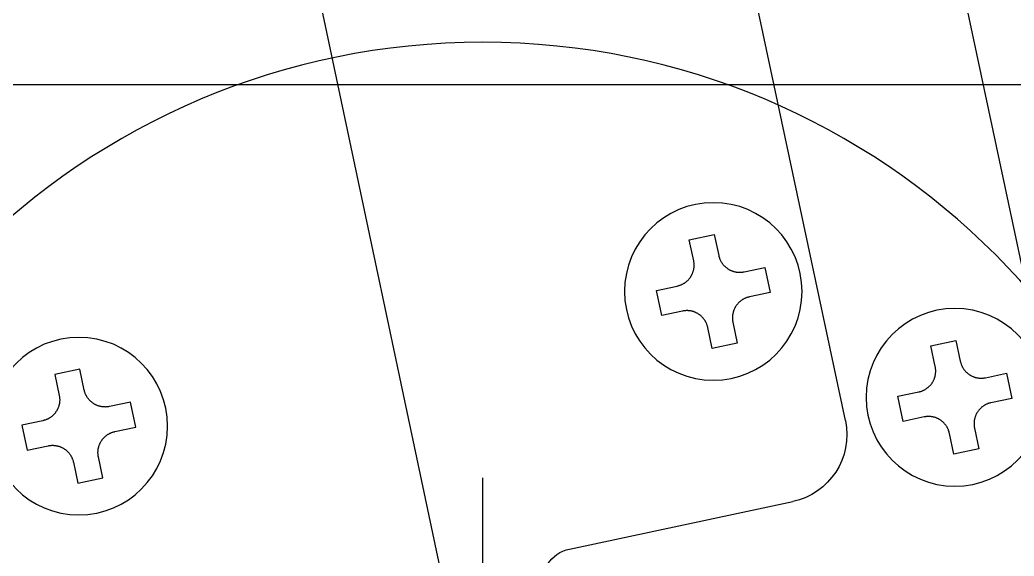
# Model space of a CAD drawing. Extents: x -668440 to 1010955, y -1678500 to 210463.
# Drawn here: x -390745 to -390162, y -896954 to -896640 of the extents above; entities that cross this region are included whole.
import ezdxf

# ---------------------------------------------------------------- set-up
doc = ezdxf.new("R2010")
doc.units = 0
doc.header["$MEASUREMENT"] = 0
doc.layers.get('0').update_dxf_attribs({"color": 3, "linetype": 'CONTINUOUS'})
for name, color, linetype in [('BOLT', 4, 'CONTINUOUS'), ('C400-R25-6M22_d', 7, 'CONTINUOUS'), ('注記', 3, 'CONTINUOUS')]:
    doc.layers.add(name, color=color, linetype=linetype)

# ---------------------------------------------------------------- blocks, each defined once
blk = doc.blocks.new('tc02')
at = {"layer": '注記', "color": 4}
blk.add_line((-18602.46, 32824.251), (-18602.46, 32699.284), dxfattribs=at)
at = {"layer": '注記', "color": 4, "linetype": 'Continuous'}
for p, q in [((-18565.46, 32787.617), (-18565.46, 32677.617)), ((-18594.835, 32769.617), (-18581.46, 32769.617)), ((-18570.149, 32768.867), (-18571.649, 32768.867)), ((-18571.649, 32768.867), (-18571.649, 32767.617)), ((-18570.149, 32767.617), (-18570.149, 32768.867)), ((-18571.65, 32767.586), (-18571.651, 32767.556)), ((-18571.649, 32767.617), (-18571.65, 32767.586)), ((-18570.149, 32767.586), (-18570.149, 32767.617)), ((-18570.148, 32767.556), (-18570.149, 32767.586)), ((-18571.811, 32767.001), (-18571.827, 32766.974)), ((-18571.797, 32767.028), (-18571.811, 32767.001)), ((-18571.783, 32767.055), (-18571.797, 32767.028)), ((-18571.769, 32767.082), (-18571.783, 32767.055)), ((-18571.756, 32767.11), (-18571.769, 32767.082)), ((-18571.744, 32767.138), (-18571.756, 32767.11)), ((-18571.733, 32767.167), (-18571.744, 32767.138)), ((-18571.722, 32767.196), (-18571.733, 32767.167)), ((-18571.712, 32767.225), (-18571.722, 32767.196)), ((-18571.703, 32767.254), (-18571.712, 32767.225)), ((-18571.694, 32767.283), (-18571.703, 32767.254)), ((-18571.687, 32767.313), (-18571.694, 32767.283)), ((-18571.679, 32767.343), (-18571.687, 32767.313)), ((-18571.673, 32767.373), (-18571.679, 32767.343)), ((-18571.667, 32767.403), (-18571.673, 32767.373)), ((-18571.663, 32767.434), (-18571.667, 32767.403)), ((-18571.659, 32767.464), (-18571.663, 32767.434)), ((-18571.655, 32767.494), (-18571.659, 32767.464)), ((-18571.653, 32767.525), (-18571.655, 32767.494)), ((-18571.651, 32767.556), (-18571.653, 32767.525)), ((-18570.146, 32767.525), (-18570.148, 32767.556)), ((-18570.143, 32767.494), (-18570.146, 32767.525)), ((-18570.14, 32767.464), (-18570.143, 32767.494)), ((-18570.136, 32767.434), (-18570.14, 32767.464)), ((-18570.131, 32767.403), (-18570.136, 32767.434)), ((-18570.125, 32767.373), (-18570.131, 32767.403)), ((-18570.119, 32767.343), (-18570.125, 32767.373)), ((-18570.112, 32767.313), (-18570.119, 32767.343)), ((-18570.104, 32767.283), (-18570.112, 32767.313)), ((-18570.095, 32767.254), (-18570.104, 32767.283)), ((-18570.086, 32767.225), (-18570.095, 32767.254)), ((-18570.076, 32767.196), (-18570.086, 32767.225)), ((-18570.065, 32767.167), (-18570.076, 32767.196)), ((-18570.054, 32767.138), (-18570.065, 32767.167)), ((-18570.042, 32767.11), (-18570.054, 32767.138)), ((-18570.029, 32767.082), (-18570.042, 32767.11)), ((-18570.016, 32767.055), (-18570.029, 32767.082)), ((-18570.002, 32767.028), (-18570.016, 32767.055)), ((-18569.987, 32767.001), (-18570.002, 32767.028)), ((-18569.971, 32766.974), (-18569.987, 32767.001)), ((-18572.625, 32766.397), (-18572.655, 32766.391)), ((-18572.595, 32766.404), (-18572.625, 32766.397)), ((-18572.566, 32766.412), (-18572.595, 32766.404)), ((-18572.536, 32766.421), (-18572.566, 32766.412)), ((-18572.507, 32766.43), (-18572.536, 32766.421)), ((-18572.478, 32766.44), (-18572.507, 32766.43)), ((-18572.449, 32766.45), (-18572.478, 32766.44)), ((-18572.421, 32766.462), (-18572.449, 32766.45)), ((-18572.392, 32766.474), (-18572.421, 32766.462)), ((-18572.365, 32766.487), (-18572.392, 32766.474)), ((-18572.337, 32766.5), (-18572.365, 32766.487)), ((-18572.31, 32766.514), (-18572.337, 32766.5)), ((-18572.283, 32766.529), (-18572.31, 32766.514)), ((-18572.256, 32766.544), (-18572.283, 32766.529)), ((-18572.23, 32766.561), (-18572.256, 32766.544)), ((-18572.205, 32766.577), (-18572.23, 32766.561)), ((-18572.179, 32766.595), (-18572.205, 32766.577)), ((-18572.154, 32766.613), (-18572.179, 32766.595)), ((-18572.13, 32766.631), (-18572.154, 32766.613)), ((-18572.106, 32766.65), (-18572.13, 32766.631)), ((-18572.083, 32766.67), (-18572.106, 32766.65)), ((-18572.06, 32766.69), (-18572.083, 32766.67)), ((-18572.037, 32766.711), (-18572.06, 32766.69)), ((-18572.015, 32766.733), (-18572.037, 32766.711)), ((-18571.994, 32766.755), (-18572.015, 32766.733)), ((-18571.973, 32766.777), (-18571.994, 32766.755)), ((-18571.953, 32766.8), (-18571.973, 32766.777)), ((-18571.933, 32766.824), (-18571.953, 32766.8)), ((-18571.914, 32766.848), (-18571.933, 32766.824)), ((-18571.895, 32766.872), (-18571.914, 32766.848)), ((-18571.877, 32766.897), (-18571.895, 32766.872)), ((-18571.86, 32766.922), (-18571.877, 32766.897)), ((-18571.843, 32766.948), (-18571.86, 32766.922)), ((-18571.827, 32766.974), (-18571.843, 32766.948)), ((-18569.955, 32766.948), (-18569.971, 32766.974)), ((-18569.939, 32766.922), (-18569.955, 32766.948)), ((-18569.921, 32766.897), (-18569.939, 32766.922)), ((-18569.903, 32766.872), (-18569.921, 32766.897)), ((-18569.885, 32766.848), (-18569.903, 32766.872)), ((-18569.866, 32766.824), (-18569.885, 32766.848)), ((-18569.846, 32766.8), (-18569.866, 32766.824)), ((-18569.825, 32766.777), (-18569.846, 32766.8)), ((-18569.805, 32766.755), (-18569.825, 32766.777)), ((-18569.783, 32766.733), (-18569.805, 32766.755)), ((-18569.761, 32766.711), (-18569.783, 32766.733)), ((-18569.739, 32766.69), (-18569.761, 32766.711)), ((-18569.716, 32766.67), (-18569.739, 32766.69)), ((-18569.692, 32766.65), (-18569.716, 32766.67)), ((-18569.668, 32766.631), (-18569.692, 32766.65)), ((-18569.644, 32766.613), (-18569.668, 32766.631)), ((-18569.619, 32766.595), (-18569.644, 32766.613)), ((-18569.594, 32766.577), (-18569.619, 32766.595)), ((-18569.568, 32766.561), (-18569.594, 32766.577)), ((-18569.542, 32766.544), (-18569.568, 32766.561)), ((-18569.515, 32766.529), (-18569.542, 32766.544)), ((-18569.489, 32766.514), (-18569.515, 32766.529)), ((-18569.461, 32766.5), (-18569.489, 32766.514)), ((-18569.434, 32766.487), (-18569.461, 32766.5)), ((-18569.406, 32766.474), (-18569.434, 32766.487)), ((-18569.378, 32766.462), (-18569.406, 32766.474)), ((-18569.349, 32766.45), (-18569.378, 32766.462)), ((-18569.32, 32766.44), (-18569.349, 32766.45)), ((-18569.291, 32766.43), (-18569.32, 32766.44)), ((-18569.262, 32766.421), (-18569.291, 32766.43)), ((-18569.233, 32766.412), (-18569.262, 32766.421)), ((-18569.203, 32766.404), (-18569.233, 32766.412)), ((-18569.173, 32766.397), (-18569.203, 32766.404)), ((-18569.143, 32766.391), (-18569.173, 32766.397)), ((-18572.899, 32766.367), (-18574.149, 32766.367)), ((-18574.149, 32766.367), (-18574.149, 32764.867)), ((-18572.868, 32766.367), (-18572.899, 32766.367)), ((-18572.838, 32766.368), (-18572.868, 32766.367)), ((-18572.807, 32766.37), (-18572.838, 32766.368)), ((-18572.777, 32766.373), (-18572.807, 32766.37)), ((-18572.746, 32766.376), (-18572.777, 32766.373)), ((-18572.716, 32766.38), (-18572.746, 32766.376)), ((-18572.685, 32766.385), (-18572.716, 32766.38)), ((-18572.655, 32766.391), (-18572.685, 32766.385)), ((-18569.113, 32766.385), (-18569.143, 32766.391)), ((-18569.083, 32766.38), (-18569.113, 32766.385)), ((-18569.052, 32766.376), (-18569.083, 32766.38)), ((-18569.022, 32766.373), (-18569.052, 32766.376)), ((-18568.991, 32766.37), (-18569.022, 32766.373)), ((-18568.961, 32766.368), (-18568.991, 32766.37)), ((-18568.93, 32766.367), (-18568.961, 32766.368)), ((-18568.899, 32766.367), (-18568.93, 32766.367)), ((-18567.649, 32766.367), (-18568.899, 32766.367)), ((-18567.649, 32764.867), (-18567.649, 32766.367)), ((-18577.46, 32765.617), (-18577.46, 32675.617)), ((-18574.149, 32764.867), (-18572.899, 32764.867)), ((-18572.899, 32764.867), (-18572.868, 32764.866)), ((-18572.868, 32764.866), (-18572.838, 32764.865)), ((-18572.838, 32764.865), (-18572.807, 32764.863)), ((-18572.807, 32764.863), (-18572.777, 32764.861)), ((-18572.777, 32764.861), (-18572.746, 32764.857)), ((-18572.746, 32764.857), (-18572.716, 32764.853)), ((-18572.716, 32764.853), (-18572.685, 32764.848)), ((-18572.685, 32764.848), (-18572.655, 32764.843)), ((-18572.655, 32764.843), (-18572.625, 32764.836)), ((-18572.625, 32764.836), (-18572.595, 32764.829)), ((-18572.595, 32764.829), (-18572.566, 32764.821)), ((-18572.566, 32764.821), (-18572.536, 32764.813)), ((-18572.536, 32764.813), (-18572.507, 32764.804)), ((-18572.507, 32764.804), (-18572.478, 32764.794)), ((-18572.478, 32764.794), (-18572.449, 32764.783)), ((-18572.449, 32764.783), (-18572.421, 32764.771)), ((-18572.421, 32764.771), (-18572.392, 32764.759)), ((-18572.392, 32764.759), (-18572.365, 32764.747)), ((-18572.365, 32764.747), (-18572.337, 32764.733)), ((-18572.337, 32764.733), (-18572.31, 32764.719)), ((-18572.31, 32764.719), (-18572.283, 32764.704)), ((-18572.283, 32764.704), (-18572.256, 32764.689)), ((-18572.256, 32764.689), (-18572.23, 32764.673)), ((-18572.23, 32764.673), (-18572.205, 32764.656)), ((-18572.205, 32764.656), (-18572.179, 32764.639)), ((-18569.619, 32764.639), (-18569.594, 32764.656)), ((-18569.594, 32764.656), (-18569.568, 32764.673)), ((-18569.568, 32764.673), (-18569.542, 32764.689)), ((-18569.542, 32764.689), (-18569.515, 32764.704)), ((-18569.515, 32764.704), (-18569.489, 32764.719)), ((-18569.489, 32764.719), (-18569.461, 32764.733)), ((-18569.461, 32764.733), (-18569.434, 32764.747)), ((-18569.434, 32764.747), (-18569.406, 32764.759)), ((-18569.406, 32764.759), (-18569.378, 32764.771)), ((-18569.378, 32764.771), (-18569.349, 32764.783)), ((-18569.349, 32764.783), (-18569.32, 32764.794)), ((-18569.32, 32764.794), (-18569.291, 32764.804)), ((-18569.291, 32764.804), (-18569.262, 32764.813)), ((-18569.262, 32764.813), (-18569.233, 32764.821)), ((-18569.233, 32764.821), (-18569.203, 32764.829)), ((-18569.203, 32764.829), (-18569.173, 32764.836)), ((-18569.173, 32764.836), (-18569.143, 32764.843)), ((-18569.143, 32764.843), (-18569.113, 32764.848)), ((-18569.113, 32764.848), (-18569.083, 32764.853)), ((-18569.083, 32764.853), (-18569.052, 32764.857)), ((-18569.052, 32764.857), (-18569.022, 32764.861)), ((-18569.022, 32764.861), (-18568.991, 32764.863)), ((-18568.991, 32764.863), (-18568.961, 32764.865)), ((-18568.961, 32764.865), (-18568.93, 32764.866)), ((-18568.93, 32764.866), (-18568.899, 32764.867)), ((-18568.899, 32764.867), (-18567.649, 32764.867)), ((-18572.179, 32764.639), (-18572.154, 32764.621)), ((-18572.154, 32764.621), (-18572.13, 32764.602)), ((-18572.13, 32764.602), (-18572.106, 32764.583)), ((-18572.106, 32764.583), (-18572.083, 32764.563)), ((-18572.083, 32764.563), (-18572.06, 32764.543)), ((-18572.06, 32764.543), (-18572.037, 32764.522)), ((-18572.037, 32764.522), (-18572.015, 32764.5)), ((-18572.015, 32764.5), (-18571.994, 32764.478)), ((-18571.994, 32764.478), (-18571.973, 32764.456)), ((-18571.973, 32764.456), (-18571.953, 32764.433)), ((-18571.953, 32764.433), (-18571.933, 32764.409)), ((-18571.933, 32764.409), (-18571.914, 32764.386)), ((-18571.914, 32764.386), (-18571.895, 32764.361)), ((-18571.895, 32764.361), (-18571.877, 32764.336)), ((-18571.877, 32764.336), (-18571.86, 32764.311)), ((-18571.86, 32764.311), (-18571.843, 32764.285)), ((-18571.843, 32764.285), (-18571.827, 32764.259)), ((-18571.827, 32764.259), (-18571.811, 32764.233)), ((-18571.811, 32764.233), (-18571.797, 32764.206)), ((-18571.797, 32764.206), (-18571.783, 32764.178)), ((-18571.783, 32764.178), (-18571.769, 32764.151)), ((-18571.769, 32764.151), (-18571.756, 32764.123)), ((-18571.756, 32764.123), (-18571.744, 32764.095)), ((-18571.744, 32764.095), (-18571.733, 32764.066)), ((-18570.065, 32764.066), (-18570.054, 32764.095)), ((-18570.054, 32764.095), (-18570.042, 32764.123)), ((-18570.042, 32764.123), (-18570.029, 32764.151)), ((-18570.029, 32764.151), (-18570.016, 32764.178)), ((-18570.016, 32764.178), (-18570.002, 32764.206)), ((-18570.002, 32764.206), (-18569.987, 32764.233)), ((-18569.987, 32764.233), (-18569.971, 32764.259)), ((-18569.971, 32764.259), (-18569.955, 32764.285)), ((-18569.955, 32764.285), (-18569.939, 32764.311)), ((-18569.939, 32764.311), (-18569.921, 32764.336)), ((-18569.921, 32764.336), (-18569.903, 32764.361)), ((-18569.903, 32764.361), (-18569.885, 32764.386)), ((-18569.885, 32764.386), (-18569.866, 32764.409)), ((-18569.866, 32764.409), (-18569.846, 32764.433)), ((-18569.846, 32764.433), (-18569.825, 32764.456)), ((-18569.825, 32764.456), (-18569.805, 32764.478)), ((-18569.805, 32764.478), (-18569.783, 32764.5)), ((-18569.783, 32764.5), (-18569.761, 32764.522)), ((-18569.761, 32764.522), (-18569.739, 32764.543)), ((-18569.739, 32764.543), (-18569.716, 32764.563)), ((-18569.716, 32764.563), (-18569.692, 32764.583)), ((-18569.692, 32764.583), (-18569.668, 32764.602)), ((-18569.668, 32764.602), (-18569.644, 32764.621)), ((-18569.644, 32764.621), (-18569.619, 32764.639)), ((-18571.733, 32764.066), (-18571.722, 32764.038)), ((-18571.722, 32764.038), (-18571.712, 32764.008)), ((-18571.712, 32764.008), (-18571.703, 32763.979)), ((-18571.703, 32763.979), (-18571.694, 32763.95)), ((-18571.694, 32763.95), (-18571.687, 32763.92)), ((-18571.687, 32763.92), (-18571.679, 32763.89)), ((-18571.679, 32763.89), (-18571.673, 32763.86)), ((-18571.673, 32763.86), (-18571.667, 32763.83)), ((-18571.667, 32763.83), (-18571.663, 32763.8)), ((-18571.663, 32763.8), (-18571.659, 32763.769)), ((-18571.659, 32763.769), (-18571.655, 32763.739)), ((-18571.655, 32763.739), (-18571.653, 32763.708)), ((-18571.653, 32763.708), (-18571.651, 32763.678)), ((-18571.651, 32763.678), (-18571.65, 32763.647)), ((-18571.65, 32763.647), (-18571.649, 32763.617)), ((-18571.649, 32763.617), (-18571.649, 32762.367)), ((-18570.149, 32763.647), (-18570.148, 32763.678)), ((-18570.149, 32763.617), (-18570.149, 32763.647)), ((-18570.149, 32762.367), (-18570.149, 32763.617)), ((-18570.148, 32763.678), (-18570.146, 32763.708)), ((-18570.146, 32763.708), (-18570.143, 32763.739)), ((-18570.143, 32763.739), (-18570.14, 32763.769)), ((-18570.14, 32763.769), (-18570.136, 32763.8)), ((-18570.136, 32763.8), (-18570.131, 32763.83)), ((-18570.131, 32763.83), (-18570.125, 32763.86)), ((-18570.125, 32763.86), (-18570.119, 32763.89)), ((-18570.119, 32763.89), (-18570.112, 32763.92)), ((-18570.112, 32763.92), (-18570.104, 32763.95)), ((-18570.104, 32763.95), (-18570.095, 32763.979)), ((-18570.095, 32763.979), (-18570.086, 32764.008)), ((-18570.086, 32764.008), (-18570.076, 32764.038)), ((-18570.076, 32764.038), (-18570.065, 32764.066)), ((-18571.649, 32762.367), (-18570.149, 32762.367)), ((-18622.21, 32759.867), (-18620.71, 32759.867)), ((-18622.21, 32758.617), (-18622.21, 32759.867)), ((-18620.71, 32759.867), (-18620.71, 32758.617)), ((-18582.71, 32759.867), (-18584.21, 32759.867)), ((-18584.21, 32759.867), (-18584.21, 32758.617)), ((-18582.71, 32758.617), (-18582.71, 32759.867)), ((-18622.273, 32758.225), (-18622.264, 32758.254)), ((-18622.264, 32758.254), (-18622.256, 32758.283)), ((-18622.256, 32758.283), (-18622.248, 32758.313)), ((-18622.248, 32758.313), (-18622.241, 32758.343)), ((-18622.241, 32758.343), (-18622.234, 32758.373)), ((-18622.234, 32758.373), (-18622.229, 32758.403)), ((-18622.229, 32758.403), (-18622.224, 32758.434)), ((-18622.224, 32758.434), (-18622.22, 32758.464)), ((-18622.22, 32758.464), (-18622.216, 32758.494)), ((-18622.216, 32758.494), (-18622.214, 32758.525)), ((-18622.214, 32758.525), (-18622.212, 32758.556)), ((-18622.212, 32758.556), (-18622.211, 32758.586)), ((-18622.211, 32758.586), (-18622.21, 32758.617)), ((-18620.71, 32758.617), (-18620.71, 32758.586)), ((-18620.71, 32758.586), (-18620.709, 32758.556)), ((-18620.709, 32758.556), (-18620.707, 32758.525)), ((-18620.707, 32758.525), (-18620.704, 32758.494)), ((-18620.704, 32758.494), (-18620.701, 32758.464)), ((-18620.701, 32758.464), (-18620.697, 32758.434)), ((-18620.697, 32758.434), (-18620.692, 32758.403)), ((-18620.692, 32758.403), (-18620.686, 32758.373)), ((-18620.686, 32758.373), (-18620.68, 32758.343)), ((-18620.68, 32758.343), (-18620.673, 32758.313)), ((-18620.673, 32758.313), (-18620.665, 32758.283)), ((-18620.665, 32758.283), (-18620.657, 32758.254)), ((-18620.657, 32758.254), (-18620.647, 32758.225)), ((-18584.264, 32758.254), (-18584.273, 32758.225)), ((-18584.256, 32758.283), (-18584.264, 32758.254)), ((-18584.248, 32758.313), (-18584.256, 32758.283)), ((-18584.241, 32758.343), (-18584.248, 32758.313)), ((-18584.234, 32758.373), (-18584.241, 32758.343)), ((-18584.229, 32758.403), (-18584.234, 32758.373)), ((-18584.224, 32758.434), (-18584.229, 32758.403)), ((-18584.22, 32758.464), (-18584.224, 32758.434)), ((-18584.216, 32758.494), (-18584.22, 32758.464)), ((-18584.214, 32758.525), (-18584.216, 32758.494)), ((-18584.212, 32758.556), (-18584.214, 32758.525)), ((-18584.211, 32758.586), (-18584.212, 32758.556)), ((-18584.21, 32758.617), (-18584.211, 32758.586)), ((-18582.71, 32758.586), (-18582.71, 32758.617)), ((-18582.709, 32758.556), (-18582.71, 32758.586)), ((-18582.707, 32758.525), (-18582.709, 32758.556)), ((-18582.704, 32758.494), (-18582.707, 32758.525)), ((-18582.701, 32758.464), (-18582.704, 32758.494)), ((-18582.697, 32758.434), (-18582.701, 32758.464)), ((-18582.692, 32758.403), (-18582.697, 32758.434)), ((-18582.686, 32758.373), (-18582.692, 32758.403)), ((-18582.68, 32758.343), (-18582.686, 32758.373)), ((-18582.673, 32758.313), (-18582.68, 32758.343)), ((-18582.665, 32758.283), (-18582.673, 32758.313)), ((-18582.657, 32758.254), (-18582.665, 32758.283)), ((-18582.647, 32758.225), (-18582.657, 32758.254)), ((-18622.667, 32757.65), (-18622.644, 32757.67)), ((-18622.644, 32757.67), (-18622.621, 32757.691)), ((-18622.621, 32757.691), (-18622.598, 32757.711)), ((-18622.598, 32757.711), (-18622.576, 32757.733)), ((-18622.576, 32757.733), (-18622.555, 32757.755)), ((-18622.555, 32757.755), (-18622.534, 32757.777)), ((-18622.534, 32757.777), (-18622.514, 32757.8)), ((-18622.514, 32757.8), (-18622.494, 32757.824)), ((-18622.494, 32757.824), (-18622.475, 32757.848)), ((-18622.475, 32757.848), (-18622.456, 32757.872)), ((-18622.456, 32757.872), (-18622.438, 32757.897)), ((-18622.438, 32757.897), (-18622.421, 32757.922)), ((-18622.421, 32757.922), (-18622.404, 32757.948)), ((-18622.404, 32757.948), (-18622.388, 32757.974)), ((-18622.388, 32757.974), (-18622.373, 32758.001)), ((-18622.373, 32758.001), (-18622.358, 32758.028)), ((-18622.358, 32758.028), (-18622.344, 32758.055)), ((-18622.344, 32758.055), (-18622.33, 32758.082)), ((-18622.33, 32758.082), (-18622.318, 32758.11)), ((-18622.318, 32758.11), (-18622.305, 32758.138)), ((-18622.305, 32758.138), (-18622.294, 32758.167)), ((-18622.294, 32758.167), (-18622.283, 32758.196)), ((-18622.283, 32758.196), (-18622.273, 32758.225)), ((-18620.647, 32758.225), (-18620.637, 32758.196)), ((-18620.637, 32758.196), (-18620.627, 32758.167)), ((-18620.627, 32758.167), (-18620.615, 32758.138)), ((-18620.615, 32758.138), (-18620.603, 32758.11)), ((-18620.603, 32758.11), (-18620.591, 32758.082)), ((-18620.591, 32758.082), (-18620.577, 32758.055)), ((-18620.577, 32758.055), (-18620.563, 32758.028)), ((-18620.563, 32758.028), (-18620.548, 32758.001)), ((-18620.548, 32758.001), (-18620.533, 32757.974)), ((-18620.533, 32757.974), (-18620.517, 32757.948)), ((-18620.517, 32757.948), (-18620.5, 32757.922)), ((-18620.5, 32757.922), (-18620.483, 32757.897)), ((-18620.483, 32757.897), (-18620.464, 32757.872)), ((-18620.464, 32757.872), (-18620.446, 32757.848)), ((-18620.446, 32757.848), (-18620.427, 32757.824)), ((-18620.427, 32757.824), (-18620.407, 32757.8)), ((-18620.407, 32757.8), (-18620.387, 32757.777)), ((-18620.387, 32757.777), (-18620.366, 32757.755)), ((-18620.366, 32757.755), (-18620.344, 32757.733)), ((-18620.344, 32757.733), (-18620.322, 32757.711)), ((-18620.322, 32757.711), (-18620.3, 32757.69)), ((-18620.3, 32757.69), (-18620.277, 32757.67)), ((-18620.277, 32757.67), (-18620.254, 32757.65)), ((-18584.644, 32757.67), (-18584.667, 32757.65)), ((-18584.621, 32757.691), (-18584.644, 32757.67)), ((-18584.598, 32757.711), (-18584.621, 32757.691)), ((-18584.576, 32757.733), (-18584.598, 32757.711)), ((-18584.555, 32757.755), (-18584.576, 32757.733)), ((-18584.534, 32757.777), (-18584.555, 32757.755)), ((-18584.514, 32757.8), (-18584.534, 32757.777)), ((-18584.494, 32757.824), (-18584.514, 32757.8)), ((-18584.475, 32757.848), (-18584.494, 32757.824)), ((-18584.456, 32757.872), (-18584.475, 32757.848)), ((-18584.438, 32757.897), (-18584.456, 32757.872)), ((-18584.421, 32757.922), (-18584.438, 32757.897)), ((-18584.404, 32757.948), (-18584.421, 32757.922)), ((-18584.388, 32757.974), (-18584.404, 32757.948)), ((-18584.373, 32758.001), (-18584.388, 32757.974)), ((-18584.358, 32758.028), (-18584.373, 32758.001)), ((-18584.344, 32758.055), (-18584.358, 32758.028)), ((-18584.33, 32758.082), (-18584.344, 32758.055)), ((-18584.318, 32758.11), (-18584.33, 32758.082)), ((-18584.305, 32758.138), (-18584.318, 32758.11)), ((-18584.294, 32758.167), (-18584.305, 32758.138)), ((-18584.283, 32758.196), (-18584.294, 32758.167)), ((-18584.273, 32758.225), (-18584.283, 32758.196)), ((-18582.637, 32758.196), (-18582.647, 32758.225)), ((-18582.627, 32758.167), (-18582.637, 32758.196)), ((-18582.615, 32758.138), (-18582.627, 32758.167)), ((-18582.603, 32758.11), (-18582.615, 32758.138)), ((-18582.59, 32758.082), (-18582.603, 32758.11)), ((-18582.577, 32758.055), (-18582.59, 32758.082)), ((-18582.563, 32758.028), (-18582.577, 32758.055)), ((-18582.548, 32758.001), (-18582.563, 32758.028)), ((-18582.533, 32757.974), (-18582.548, 32758.001)), ((-18582.517, 32757.948), (-18582.533, 32757.974)), ((-18582.5, 32757.922), (-18582.517, 32757.948)), ((-18582.482, 32757.897), (-18582.5, 32757.922)), ((-18582.465, 32757.872), (-18582.482, 32757.897)), ((-18582.446, 32757.848), (-18582.465, 32757.872)), ((-18582.427, 32757.824), (-18582.446, 32757.848)), ((-18582.407, 32757.8), (-18582.427, 32757.824)), ((-18582.387, 32757.777), (-18582.407, 32757.8)), ((-18582.366, 32757.755), (-18582.387, 32757.777)), ((-18582.344, 32757.733), (-18582.366, 32757.755)), ((-18582.323, 32757.711), (-18582.344, 32757.733)), ((-18582.3, 32757.69), (-18582.323, 32757.711)), ((-18582.277, 32757.67), (-18582.3, 32757.69)), ((-18582.253, 32757.65), (-18582.277, 32757.67)), ((-18624.71, 32755.867), (-18624.71, 32757.367)), ((-18624.71, 32757.367), (-18623.46, 32757.367)), ((-18623.46, 32757.367), (-18623.43, 32757.367)), ((-18623.43, 32757.367), (-18623.399, 32757.368)), ((-18623.399, 32757.368), (-18623.368, 32757.37)), ((-18623.368, 32757.37), (-18623.338, 32757.373)), ((-18623.338, 32757.373), (-18623.307, 32757.376)), ((-18623.307, 32757.376), (-18623.277, 32757.38)), ((-18623.277, 32757.38), (-18623.247, 32757.385)), ((-18623.247, 32757.385), (-18623.217, 32757.391)), ((-18623.217, 32757.391), (-18623.186, 32757.397)), ((-18623.186, 32757.397), (-18623.157, 32757.404)), ((-18623.157, 32757.404), (-18623.127, 32757.412)), ((-18623.127, 32757.412), (-18623.097, 32757.421)), ((-18623.097, 32757.421), (-18623.068, 32757.43)), ((-18623.068, 32757.43), (-18623.039, 32757.44)), ((-18623.039, 32757.44), (-18623.011, 32757.45)), ((-18623.011, 32757.45), (-18622.982, 32757.462)), ((-18622.982, 32757.462), (-18622.954, 32757.474)), ((-18622.954, 32757.474), (-18622.926, 32757.487)), ((-18622.926, 32757.487), (-18622.898, 32757.5)), ((-18622.898, 32757.5), (-18622.871, 32757.514)), ((-18622.871, 32757.514), (-18622.844, 32757.529)), ((-18622.844, 32757.529), (-18622.818, 32757.544)), ((-18622.818, 32757.544), (-18622.792, 32757.561)), ((-18622.792, 32757.561), (-18622.766, 32757.577)), ((-18622.766, 32757.577), (-18622.741, 32757.595)), ((-18622.741, 32757.595), (-18622.716, 32757.613)), ((-18622.716, 32757.613), (-18622.691, 32757.631)), ((-18622.691, 32757.631), (-18622.667, 32757.65)), ((-18620.254, 32757.65), (-18620.23, 32757.631)), ((-18620.23, 32757.631), (-18620.205, 32757.613)), ((-18620.205, 32757.613), (-18620.18, 32757.595)), ((-18620.18, 32757.595), (-18620.155, 32757.577)), ((-18620.155, 32757.577), (-18620.129, 32757.561)), ((-18620.129, 32757.561), (-18620.103, 32757.544)), ((-18620.103, 32757.544), (-18620.077, 32757.529)), ((-18620.077, 32757.529), (-18620.05, 32757.514)), ((-18620.05, 32757.514), (-18620.023, 32757.5)), ((-18620.023, 32757.5), (-18619.995, 32757.487)), ((-18619.995, 32757.487), (-18619.967, 32757.474)), ((-18619.967, 32757.474), (-18619.939, 32757.462)), ((-18619.939, 32757.462), (-18619.91, 32757.45)), ((-18619.91, 32757.45), (-18619.882, 32757.44)), ((-18619.882, 32757.44), (-18619.853, 32757.43)), ((-18619.853, 32757.43), (-18619.823, 32757.421)), ((-18619.823, 32757.421), (-18619.794, 32757.412)), ((-18619.794, 32757.412), (-18619.764, 32757.404)), ((-18619.764, 32757.404), (-18619.734, 32757.397)), ((-18619.734, 32757.397), (-18619.704, 32757.391)), ((-18619.704, 32757.391), (-18619.674, 32757.385)), ((-18619.674, 32757.385), (-18619.644, 32757.38)), ((-18619.644, 32757.38), (-18619.613, 32757.376)), ((-18619.613, 32757.376), (-18619.583, 32757.373)), ((-18619.583, 32757.373), (-18619.552, 32757.37)), ((-18619.552, 32757.37), (-18619.522, 32757.368)), ((-18619.522, 32757.368), (-18619.491, 32757.367)), ((-18619.491, 32757.367), (-18619.46, 32757.367)), ((-18619.46, 32757.367), (-18618.21, 32757.367)), ((-18618.21, 32757.367), (-18618.21, 32755.867)), ((-18585.46, 32757.367), (-18586.71, 32757.367)), ((-18586.71, 32757.367), (-18586.71, 32755.867)), ((-18585.43, 32757.367), (-18585.46, 32757.367)), ((-18585.399, 32757.368), (-18585.43, 32757.367)), ((-18585.368, 32757.37), (-18585.399, 32757.368)), ((-18585.338, 32757.373), (-18585.368, 32757.37)), ((-18585.307, 32757.376), (-18585.338, 32757.373)), ((-18585.277, 32757.38), (-18585.307, 32757.376)), ((-18585.247, 32757.385), (-18585.277, 32757.38)), ((-18585.217, 32757.391), (-18585.247, 32757.385)), ((-18585.186, 32757.397), (-18585.217, 32757.391)), ((-18585.157, 32757.404), (-18585.186, 32757.397)), ((-18585.127, 32757.412), (-18585.157, 32757.404)), ((-18585.098, 32757.421), (-18585.127, 32757.412)), ((-18585.068, 32757.43), (-18585.098, 32757.421)), ((-18585.039, 32757.44), (-18585.068, 32757.43)), ((-18585.01, 32757.45), (-18585.039, 32757.44)), ((-18584.982, 32757.462), (-18585.01, 32757.45)), ((-18584.954, 32757.474), (-18584.982, 32757.462)), ((-18584.926, 32757.487), (-18584.954, 32757.474)), ((-18584.898, 32757.5), (-18584.926, 32757.487)), ((-18584.871, 32757.514), (-18584.898, 32757.5)), ((-18584.844, 32757.529), (-18584.871, 32757.514)), ((-18584.818, 32757.544), (-18584.844, 32757.529)), ((-18584.792, 32757.561), (-18584.818, 32757.544)), ((-18584.766, 32757.577), (-18584.792, 32757.561)), ((-18584.741, 32757.595), (-18584.766, 32757.577)), ((-18584.716, 32757.613), (-18584.741, 32757.595)), ((-18584.691, 32757.631), (-18584.716, 32757.613)), ((-18584.667, 32757.65), (-18584.691, 32757.631)), ((-18582.23, 32757.631), (-18582.253, 32757.65)), ((-18582.205, 32757.613), (-18582.23, 32757.631)), ((-18582.18, 32757.595), (-18582.205, 32757.613)), ((-18582.155, 32757.577), (-18582.18, 32757.595)), ((-18582.129, 32757.561), (-18582.155, 32757.577)), ((-18582.103, 32757.544), (-18582.129, 32757.561)), ((-18582.077, 32757.529), (-18582.103, 32757.544)), ((-18582.05, 32757.514), (-18582.077, 32757.529)), ((-18582.022, 32757.5), (-18582.05, 32757.514)), ((-18581.995, 32757.487), (-18582.022, 32757.5)), ((-18581.967, 32757.474), (-18581.995, 32757.487)), ((-18581.939, 32757.462), (-18581.967, 32757.474)), ((-18581.91, 32757.45), (-18581.939, 32757.462)), ((-18581.882, 32757.44), (-18581.91, 32757.45)), ((-18581.853, 32757.43), (-18581.882, 32757.44)), ((-18581.823, 32757.421), (-18581.853, 32757.43)), ((-18581.794, 32757.412), (-18581.823, 32757.421)), ((-18581.764, 32757.404), (-18581.794, 32757.412)), ((-18581.734, 32757.397), (-18581.764, 32757.404)), ((-18581.704, 32757.391), (-18581.734, 32757.397)), ((-18581.674, 32757.385), (-18581.704, 32757.391)), ((-18581.644, 32757.38), (-18581.674, 32757.385)), ((-18581.613, 32757.376), (-18581.644, 32757.38)), ((-18581.583, 32757.373), (-18581.613, 32757.376)), ((-18581.552, 32757.37), (-18581.583, 32757.373)), ((-18581.522, 32757.368), (-18581.552, 32757.37)), ((-18581.491, 32757.367), (-18581.522, 32757.368)), ((-18581.46, 32757.367), (-18581.491, 32757.367)), ((-18580.21, 32757.367), (-18581.46, 32757.367)), ((-18580.21, 32755.867), (-18580.21, 32757.367)), ((-18623.46, 32755.867), (-18624.71, 32755.867)), ((-18623.43, 32755.866), (-18623.46, 32755.867)), ((-18623.399, 32755.865), (-18623.43, 32755.866)), ((-18623.368, 32755.863), (-18623.399, 32755.865)), ((-18623.338, 32755.861), (-18623.368, 32755.863)), ((-18623.307, 32755.857), (-18623.338, 32755.861)), ((-18623.277, 32755.853), (-18623.307, 32755.857)), ((-18623.247, 32755.848), (-18623.277, 32755.853)), ((-18623.217, 32755.843), (-18623.247, 32755.848)), ((-18623.186, 32755.836), (-18623.217, 32755.843)), ((-18623.157, 32755.829), (-18623.186, 32755.836)), ((-18623.127, 32755.821), (-18623.157, 32755.829)), ((-18623.097, 32755.813), (-18623.127, 32755.821)), ((-18623.068, 32755.804), (-18623.097, 32755.813)), ((-18623.039, 32755.794), (-18623.068, 32755.804)), ((-18623.011, 32755.783), (-18623.039, 32755.794)), ((-18622.982, 32755.771), (-18623.011, 32755.783)), ((-18622.954, 32755.759), (-18622.982, 32755.771)), ((-18622.926, 32755.747), (-18622.954, 32755.759)), ((-18622.898, 32755.733), (-18622.926, 32755.747)), ((-18622.871, 32755.719), (-18622.898, 32755.733)), ((-18622.844, 32755.704), (-18622.871, 32755.719)), ((-18622.818, 32755.689), (-18622.844, 32755.704)), ((-18622.792, 32755.673), (-18622.818, 32755.689)), ((-18622.766, 32755.656), (-18622.792, 32755.673)), ((-18622.741, 32755.639), (-18622.766, 32755.656)), ((-18622.716, 32755.621), (-18622.741, 32755.639)), ((-18622.691, 32755.602), (-18622.716, 32755.621)), ((-18622.667, 32755.583), (-18622.691, 32755.602)), ((-18622.644, 32755.563), (-18622.667, 32755.583)), ((-18622.621, 32755.543), (-18622.644, 32755.563)), ((-18622.598, 32755.522), (-18622.621, 32755.543)), ((-18622.576, 32755.5), (-18622.598, 32755.522)), ((-18622.555, 32755.478), (-18622.576, 32755.5)), ((-18622.534, 32755.456), (-18622.555, 32755.478)), ((-18622.514, 32755.433), (-18622.534, 32755.456)), ((-18622.494, 32755.409), (-18622.514, 32755.433)), ((-18622.475, 32755.386), (-18622.494, 32755.409)), ((-18622.456, 32755.361), (-18622.475, 32755.386)), ((-18622.438, 32755.336), (-18622.456, 32755.361)), ((-18622.421, 32755.311), (-18622.438, 32755.336)), ((-18620.483, 32755.336), (-18620.5, 32755.311)), ((-18620.465, 32755.361), (-18620.483, 32755.336)), ((-18620.446, 32755.386), (-18620.465, 32755.361)), ((-18620.427, 32755.409), (-18620.446, 32755.386)), ((-18620.407, 32755.433), (-18620.427, 32755.409)), ((-18620.387, 32755.456), (-18620.407, 32755.433)), ((-18620.366, 32755.478), (-18620.387, 32755.456)), ((-18620.344, 32755.5), (-18620.366, 32755.478)), ((-18620.322, 32755.522), (-18620.344, 32755.5)), ((-18620.3, 32755.543), (-18620.322, 32755.522)), ((-18620.277, 32755.563), (-18620.3, 32755.543)), ((-18620.254, 32755.583), (-18620.277, 32755.563)), ((-18620.23, 32755.602), (-18620.254, 32755.583)), ((-18620.205, 32755.621), (-18620.23, 32755.602)), ((-18620.18, 32755.639), (-18620.205, 32755.621)), ((-18620.155, 32755.656), (-18620.18, 32755.639)), ((-18620.129, 32755.673), (-18620.155, 32755.656)), ((-18620.103, 32755.689), (-18620.129, 32755.673)), ((-18620.077, 32755.704), (-18620.103, 32755.689)), ((-18620.05, 32755.719), (-18620.077, 32755.704)), ((-18620.023, 32755.733), (-18620.05, 32755.719)), ((-18619.995, 32755.747), (-18620.023, 32755.733)), ((-18619.967, 32755.759), (-18619.995, 32755.747)), ((-18619.939, 32755.771), (-18619.967, 32755.759)), ((-18619.91, 32755.783), (-18619.939, 32755.771)), ((-18619.882, 32755.794), (-18619.91, 32755.783)), ((-18619.853, 32755.804), (-18619.882, 32755.794)), ((-18619.823, 32755.813), (-18619.853, 32755.804)), ((-18619.794, 32755.821), (-18619.823, 32755.813)), ((-18619.764, 32755.829), (-18619.794, 32755.821)), ((-18619.734, 32755.836), (-18619.764, 32755.829)), ((-18619.704, 32755.843), (-18619.734, 32755.836)), ((-18619.674, 32755.848), (-18619.704, 32755.843)), ((-18619.644, 32755.853), (-18619.674, 32755.848)), ((-18619.613, 32755.857), (-18619.644, 32755.853)), ((-18619.583, 32755.861), (-18619.613, 32755.857)), ((-18619.552, 32755.863), (-18619.583, 32755.861)), ((-18619.522, 32755.865), (-18619.552, 32755.863)), ((-18619.491, 32755.866), (-18619.522, 32755.865)), ((-18619.46, 32755.867), (-18619.491, 32755.866)), ((-18618.21, 32755.867), (-18619.46, 32755.867)), ((-18586.71, 32755.867), (-18585.46, 32755.867)), ((-18585.46, 32755.867), (-18585.43, 32755.866)), ((-18585.43, 32755.866), (-18585.399, 32755.865)), ((-18585.399, 32755.865), (-18585.368, 32755.863)), ((-18585.368, 32755.863), (-18585.338, 32755.861)), ((-18585.338, 32755.861), (-18585.307, 32755.857)), ((-18585.307, 32755.857), (-18585.277, 32755.853)), ((-18585.277, 32755.853), (-18585.247, 32755.848)), ((-18585.247, 32755.848), (-18585.217, 32755.843)), ((-18585.217, 32755.843), (-18585.186, 32755.836)), ((-18585.186, 32755.836), (-18585.157, 32755.829)), ((-18585.157, 32755.829), (-18585.127, 32755.821)), ((-18585.127, 32755.821), (-18585.098, 32755.813)), ((-18585.098, 32755.813), (-18585.068, 32755.804)), ((-18585.068, 32755.804), (-18585.039, 32755.794)), ((-18585.039, 32755.794), (-18585.01, 32755.783)), ((-18585.01, 32755.783), (-18584.982, 32755.771)), ((-18584.982, 32755.771), (-18584.954, 32755.759)), ((-18584.954, 32755.759), (-18584.926, 32755.747)), ((-18584.926, 32755.747), (-18584.898, 32755.733)), ((-18584.898, 32755.733), (-18584.871, 32755.719)), ((-18584.871, 32755.719), (-18584.844, 32755.704)), ((-18584.844, 32755.704), (-18584.818, 32755.689)), ((-18584.818, 32755.689), (-18584.792, 32755.673)), ((-18584.792, 32755.673), (-18584.766, 32755.656)), ((-18584.766, 32755.656), (-18584.741, 32755.639)), ((-18584.741, 32755.639), (-18584.716, 32755.621)), ((-18584.716, 32755.621), (-18584.691, 32755.602)), ((-18584.691, 32755.602), (-18584.667, 32755.583)), ((-18584.667, 32755.583), (-18584.644, 32755.563)), ((-18584.644, 32755.563), (-18584.621, 32755.543)), ((-18584.621, 32755.543), (-18584.598, 32755.522)), ((-18584.598, 32755.522), (-18584.576, 32755.5)), ((-18584.576, 32755.5), (-18584.555, 32755.478)), ((-18584.555, 32755.478), (-18584.534, 32755.456)), ((-18584.534, 32755.456), (-18584.514, 32755.433)), ((-18584.514, 32755.433), (-18584.494, 32755.409)), ((-18584.494, 32755.409), (-18584.475, 32755.386)), ((-18584.475, 32755.386), (-18584.456, 32755.361)), ((-18584.456, 32755.361), (-18584.438, 32755.336)), ((-18584.438, 32755.336), (-18584.421, 32755.311)), ((-18582.5, 32755.311), (-18582.483, 32755.336)), ((-18582.483, 32755.336), (-18582.465, 32755.361)), ((-18582.465, 32755.361), (-18582.446, 32755.386)), ((-18582.446, 32755.386), (-18582.427, 32755.409)), ((-18582.427, 32755.409), (-18582.407, 32755.433)), ((-18582.407, 32755.433), (-18582.387, 32755.456)), ((-18582.387, 32755.456), (-18582.366, 32755.478)), ((-18582.366, 32755.478), (-18582.344, 32755.5)), ((-18582.344, 32755.5), (-18582.323, 32755.522)), ((-18582.323, 32755.522), (-18582.3, 32755.543)), ((-18582.3, 32755.543), (-18582.277, 32755.563)), ((-18582.277, 32755.563), (-18582.253, 32755.583)), ((-18582.253, 32755.583), (-18582.23, 32755.602)), ((-18582.23, 32755.602), (-18582.205, 32755.621)), ((-18582.205, 32755.621), (-18582.18, 32755.639)), ((-18582.18, 32755.639), (-18582.155, 32755.656)), ((-18582.155, 32755.656), (-18582.129, 32755.673)), ((-18582.129, 32755.673), (-18582.103, 32755.689)), ((-18582.103, 32755.689), (-18582.077, 32755.704)), ((-18582.077, 32755.704), (-18582.05, 32755.719)), ((-18582.05, 32755.719), (-18582.022, 32755.733)), ((-18582.022, 32755.733), (-18581.995, 32755.747)), ((-18581.995, 32755.747), (-18581.967, 32755.759)), ((-18581.967, 32755.759), (-18581.939, 32755.771)), ((-18581.939, 32755.771), (-18581.91, 32755.783)), ((-18581.91, 32755.783), (-18581.882, 32755.794)), ((-18581.882, 32755.794), (-18581.853, 32755.804)), ((-18581.853, 32755.804), (-18581.823, 32755.813)), ((-18581.823, 32755.813), (-18581.794, 32755.821)), ((-18581.794, 32755.821), (-18581.764, 32755.829)), ((-18581.764, 32755.829), (-18581.734, 32755.836)), ((-18581.734, 32755.836), (-18581.704, 32755.843)), ((-18581.704, 32755.843), (-18581.674, 32755.848)), ((-18581.674, 32755.848), (-18581.644, 32755.853)), ((-18581.644, 32755.853), (-18581.613, 32755.857)), ((-18581.613, 32755.857), (-18581.583, 32755.861)), ((-18581.583, 32755.861), (-18581.552, 32755.863)), ((-18581.552, 32755.863), (-18581.522, 32755.865)), ((-18581.522, 32755.865), (-18581.491, 32755.866)), ((-18581.491, 32755.866), (-18581.46, 32755.867)), ((-18581.46, 32755.867), (-18580.21, 32755.867)), ((-18622.404, 32755.285), (-18622.421, 32755.311)), ((-18622.388, 32755.259), (-18622.404, 32755.285)), ((-18622.373, 32755.233), (-18622.388, 32755.259)), ((-18622.358, 32755.206), (-18622.373, 32755.233)), ((-18622.344, 32755.178), (-18622.358, 32755.206)), ((-18622.33, 32755.151), (-18622.344, 32755.178)), ((-18622.318, 32755.123), (-18622.33, 32755.151)), ((-18622.305, 32755.095), (-18622.318, 32755.123)), ((-18622.294, 32755.066), (-18622.305, 32755.095)), ((-18622.283, 32755.038), (-18622.294, 32755.066)), ((-18622.273, 32755.008), (-18622.283, 32755.038)), ((-18622.264, 32754.979), (-18622.273, 32755.008)), ((-18622.256, 32754.95), (-18622.264, 32754.979)), ((-18622.248, 32754.92), (-18622.256, 32754.95)), ((-18622.241, 32754.89), (-18622.248, 32754.92)), ((-18622.234, 32754.86), (-18622.241, 32754.89)), ((-18622.229, 32754.83), (-18622.234, 32754.86)), ((-18622.224, 32754.8), (-18622.229, 32754.83)), ((-18622.22, 32754.769), (-18622.224, 32754.8)), ((-18622.216, 32754.739), (-18622.22, 32754.769)), ((-18620.701, 32754.769), (-18620.704, 32754.739)), ((-18620.697, 32754.8), (-18620.701, 32754.769)), ((-18620.692, 32754.83), (-18620.697, 32754.8)), ((-18620.686, 32754.86), (-18620.692, 32754.83)), ((-18620.68, 32754.89), (-18620.686, 32754.86)), ((-18620.673, 32754.92), (-18620.68, 32754.89)), ((-18620.665, 32754.95), (-18620.673, 32754.92)), ((-18620.657, 32754.979), (-18620.665, 32754.95)), ((-18620.647, 32755.008), (-18620.657, 32754.979)), ((-18620.637, 32755.038), (-18620.647, 32755.008)), ((-18620.627, 32755.066), (-18620.637, 32755.038)), ((-18620.615, 32755.095), (-18620.627, 32755.066)), ((-18620.603, 32755.123), (-18620.615, 32755.095)), ((-18620.591, 32755.151), (-18620.603, 32755.123)), ((-18620.577, 32755.178), (-18620.591, 32755.151)), ((-18620.563, 32755.206), (-18620.577, 32755.178)), ((-18620.548, 32755.233), (-18620.563, 32755.206)), ((-18620.533, 32755.259), (-18620.548, 32755.233)), ((-18620.517, 32755.285), (-18620.533, 32755.259)), ((-18620.5, 32755.311), (-18620.517, 32755.285)), ((-18584.421, 32755.311), (-18584.404, 32755.285)), ((-18584.404, 32755.285), (-18584.388, 32755.259)), ((-18584.388, 32755.259), (-18584.373, 32755.233)), ((-18584.373, 32755.233), (-18584.358, 32755.206)), ((-18584.358, 32755.206), (-18584.344, 32755.178)), ((-18584.344, 32755.178), (-18584.33, 32755.151)), ((-18584.33, 32755.151), (-18584.318, 32755.123)), ((-18584.318, 32755.123), (-18584.305, 32755.095)), ((-18584.305, 32755.095), (-18584.294, 32755.066)), ((-18584.294, 32755.066), (-18584.283, 32755.038)), ((-18584.283, 32755.038), (-18584.273, 32755.008)), ((-18584.273, 32755.008), (-18584.264, 32754.979)), ((-18584.264, 32754.979), (-18584.256, 32754.95)), ((-18584.256, 32754.95), (-18584.248, 32754.92)), ((-18584.248, 32754.92), (-18584.241, 32754.89)), ((-18584.241, 32754.89), (-18584.234, 32754.86)), ((-18584.234, 32754.86), (-18584.229, 32754.83)), ((-18584.229, 32754.83), (-18584.224, 32754.8)), ((-18584.224, 32754.8), (-18584.22, 32754.769)), ((-18584.22, 32754.769), (-18584.216, 32754.739)), ((-18582.704, 32754.739), (-18582.701, 32754.769)), ((-18582.701, 32754.769), (-18582.697, 32754.8)), ((-18582.697, 32754.8), (-18582.692, 32754.83)), ((-18582.692, 32754.83), (-18582.686, 32754.86)), ((-18582.686, 32754.86), (-18582.68, 32754.89)), ((-18582.68, 32754.89), (-18582.673, 32754.92)), ((-18582.673, 32754.92), (-18582.665, 32754.95)), ((-18582.665, 32754.95), (-18582.657, 32754.979)), ((-18582.657, 32754.979), (-18582.647, 32755.008)), ((-18582.647, 32755.008), (-18582.637, 32755.038)), ((-18582.637, 32755.038), (-18582.627, 32755.066)), ((-18582.627, 32755.066), (-18582.615, 32755.095)), ((-18582.615, 32755.095), (-18582.603, 32755.123)), ((-18582.603, 32755.123), (-18582.59, 32755.151)), ((-18582.59, 32755.151), (-18582.577, 32755.178)), ((-18582.577, 32755.178), (-18582.563, 32755.206)), ((-18582.563, 32755.206), (-18582.548, 32755.233)), ((-18582.548, 32755.233), (-18582.533, 32755.259)), ((-18582.533, 32755.259), (-18582.517, 32755.285)), ((-18582.517, 32755.285), (-18582.5, 32755.311)), ((-18622.214, 32754.708), (-18622.216, 32754.739)), ((-18622.212, 32754.678), (-18622.214, 32754.708)), ((-18622.211, 32754.647), (-18622.212, 32754.678)), ((-18622.21, 32754.617), (-18622.211, 32754.647)), ((-18622.21, 32753.367), (-18622.21, 32754.617)), ((-18620.709, 32754.678), (-18620.71, 32754.647)), ((-18620.71, 32754.647), (-18620.71, 32754.617)), ((-18620.71, 32754.617), (-18620.71, 32753.367)), ((-18620.707, 32754.708), (-18620.709, 32754.678)), ((-18620.704, 32754.739), (-18620.707, 32754.708)), ((-18584.216, 32754.739), (-18584.214, 32754.708)), ((-18584.214, 32754.708), (-18584.212, 32754.678)), ((-18584.212, 32754.678), (-18584.211, 32754.647)), ((-18584.211, 32754.647), (-18584.21, 32754.617)), ((-18584.21, 32754.617), (-18584.21, 32753.367)), ((-18582.71, 32754.647), (-18582.709, 32754.678)), ((-18582.71, 32754.617), (-18582.71, 32754.647)), ((-18582.71, 32753.367), (-18582.71, 32754.617)), ((-18582.709, 32754.678), (-18582.707, 32754.708)), ((-18582.707, 32754.708), (-18582.704, 32754.739)), ((-18620.71, 32753.367), (-18622.21, 32753.367)), ((-18584.21, 32753.367), (-18582.71, 32753.367))]:
    blk.add_line(p, q, dxfattribs=at)
at = {"layer": '注記', "color": 4}
blk.add_circle((-18602.46, 32781.117), 42.5, dxfattribs=at)
at = {"layer": '注記', "color": 4, "linetype": 'Continuous'}
for centre in [(-18570.899, 32765.617), (-18621.46, 32756.617), (-18583.46, 32756.617)]:
    blk.add_circle(centre, 5.2, dxfattribs=at)
for centre, radius, start, end in [((-18594.835, 32771.617), 2, 180, 270), ((-18581.46, 32765.617), 4, 0, 90)]:
    blk.add_arc(centre, radius, start, end, dxfattribs=at)
blk = doc.blocks.new('剛接合部C1Y')
at = {"layer": 'BOLT'}
blk.add_line((-206117.2444, -394349.59222), (-206117.2444, -394315.59222), dxfattribs=at)
blk.add_line((-206117.2444, -394349.59222), (-206117.2444, -394315.59222), dxfattribs=at)
blk.add_line((-206117.2444, -394349.59222), (-206117.2444, -394315.59222), dxfattribs=at)
at = {"layer": 'C400-R25-6M22_d'}
blk.add_line((-206077.2444, -394292.59222), (-206277.2444, -394292.59222), dxfattribs=at)
at = {"xscale": -1, "rotation": 191.9761324442034}
blk.add_blockref('tc02', (-194721.9025, -358404.89642), dxfattribs=at)

msp = doc.modelspace()

# ---------------------------------------------------------------- block references
at = {"xscale": 10, "yscale": 10, "zscale": 10}
msp.add_blockref('剛接合部C1Y', (1670698.6842, 3046247.35843, 5600), dxfattribs=at)

doc.saveas('drawing.dxf')
